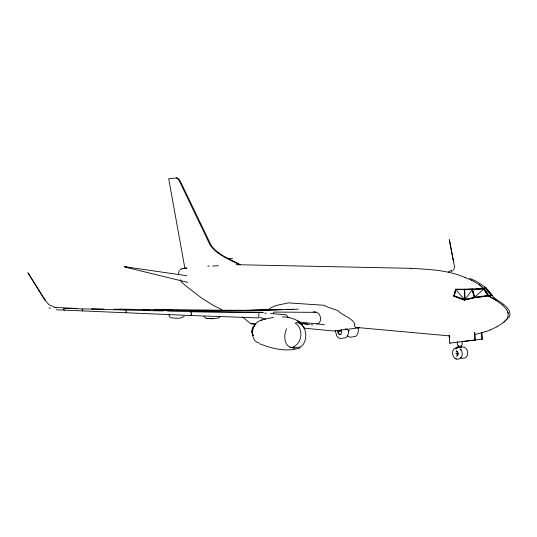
<?xml version="1.0" encoding="UTF-8"?>
<svg xmlns="http://www.w3.org/2000/svg" width="537" height="537" viewBox="0 0 537 537"><rect width="100%" height="100%" fill="white"/><g stroke="black" fill="none" stroke-linecap="round" stroke-linejoin="round"><path stroke-width="0.81" d="M155.844 310.319L155.858 309.903L153.528 310.071M156.562 310.272L156.569 309.856L242.086 310.547M157.328 310.225L157.334 309.809L173.74 310.185L173.733 310.594L171.269 310.54M178.445 274.105L179.251 270.413M117.569 309.701L117.576 309.285L130.813 309.58M457.786 341.451C454.852 348.171 464.935 347.741 461.645 341.351M348.553 330.765C348.6 333.302 348.077 336.061 345.929 337.672L340.33 338.572L338.263 337.699L336.773 335.934L335.236 330.537M213.082 318.756C194.266 317.81 221.815 319.784 219.62 316.776M169.215 314.46L169.074 316.065L170.786 317.736C175.25 318.085 180.445 319.327 184.225 316.313M458.162 354.682L458.088 352.681M455.893 348.238L455.329 348.312M56.392 309.795L190.427 315.508L191.474 314.581L191.588 313.742L191.165 312.487L189.413 311.574L167.47 311.057M455.812 289.624L454.342 295.914L464.512 300.109L464.344 289.591L464.753 289.195L483.495 288.557L472.52 289.51L455.812 289.624L455.537 289.242L464.753 289.195L464.941 299.619L464.512 300.109L453.792 296.27L455.537 289.242L464.344 289.591L464.941 299.619L454.342 295.914L453.792 296.27L455.812 289.624L464.586 299.713M453.698 270.192L454.45 266.889M258.747 312.319L258.921 317.931L190.427 315.508M502.652 305.076L495.691 300.102L488.623 295.914L474.661 297.652L472.614 289.107L464.76 289.584M507.915 317.119L508.197 313.299L506.74 309.735M507.948 317.112L507.156 318.864L503.417 322.596L496.92 326.791M496.148 300.344L491.993 295.236L474.661 297.652L464.941 299.619L472.614 289.107M508.761 317.951C514.104 308.802 499.658 301.955 493.926 297.881M190.763 315.407L191.474 314.581M503.451 322.589L507.19 318.857M454.591 348.379C449.758 351.876 453.94 361.743 460.021 358.595C462.941 356.675 462.719 352.373 461.088 349.674M456.947 356.044L457.839 354.729L457.766 352.728M457.813 355.507L456.591 356.125M180.224 269.628L181.036 269.064M457.819 346.64L455.51 348.171L456.081 348.365M125.598 312.655L126.302 312.044L126.336 311.192L124.906 310.03L63.816 308.379L63.547 309.58L64.527 310.158M126.343 267.211L124.302 266.661L186.782 275.703M267.983 310.077C273.494 304.768 281.247 304.754 288.302 302.875L323.845 305.264L327.63 307.083L337.746 310.527C342.754 315.763 351.722 317.548 354.944 324.153L354.259 325.227L355.138 327.322L449.751 335.934M448.335 272.017L451.698 270.198L452.275 271.084L451.456 271.702M456.584 348.372L458.632 347.298M300.371 347.781C287.221 352.426 272.293 348.755 259.78 343.794M490.2 329.973L496.96 326.785M82.389 310.943L82.886 309.936L81.96 309.144M484.34 287.402L485.643 287.651L491.993 295.236L485.951 288L483.797 288.933L491.993 295.236L485.643 287.651L482.85 285.409L475.889 281.099L469.694 278.347M273.494 317.273C266.567 319.381 257.015 318.777 253.786 326.785C251.43 332.376 252.001 341.68 259.264 343.009M485.951 288L483.528 288.55L485.643 287.651M485.253 331.745L490.234 329.966M299.512 347.09L300.096 346.882A7.686 6.31 -83.6 0 0 303.452 344.069A12.579 10.351 -83.8 0 0 305.05 340.592A14.425 11.881 -83.8 0 0 304.627 329.309C303.244 325.717 300.049 322.65 296.062 322.428M458.256 346.392L458.913 346.211M298.921 347.271L294.122 347.902M474.299 334.752L485.294 331.738M181.003 269.071L182.956 268.54M464.941 299.619L474.527 297.29L488.308 295.457L492.234 295.578L488.657 295.914L483.233 288.181L479.326 284.691L471.748 280.294M464.512 300.109L474.661 297.652M461.001 347.352C466.975 344.882 470.164 354.876 465.418 357.85L462.055 358.36L460.37 357.696M182.929 268.54L186.842 267.862M171.941 310.681L176.653 310.238L244.288 310.352L281.952 309.654M459.31 347.6C458.041 347.949 462.129 347.741 460.404 347.546M460.571 349.788L461.001 349.688L460.478 349.594M449.127 335.075L449.738 343.156L450.14 343.096M474.775 332.551L475.346 339.995L474.936 340.049L474.372 332.611M347.916 330.725L349.486 330.524M359.522 327.778L333.363 331L304.184 328.174M461.699 341.646L482.421 339.102L481.924 332.517M449.738 343.156L475.346 339.995M260.901 320.193L262.163 320.045M482.421 339.102L481.843 339.169L481.34 332.584M246.658 310.675L254.672 310.648M460.31 349.815L460.894 349.735L460.437 349.627M218.371 265.721L212.639 266.023M239.992 310.675L241.455 310.54M316.723 323.871C319.535 324.106 320.609 320.884 320.529 318.602C320.589 314.675 317.595 311.467 313.427 311.708M91.666 308.903L92.559 308.842M457.135 347.754L458.182 347.687M155.824 309.903L157.334 309.809M472.52 289.51L483.756 288.94L474.527 297.29L472.191 289.51L474.104 297.397M298.21 309.198L249.53 310.339L180.546 310.285L118.865 309.111M227.957 258.364L232.534 258.438M249.53 310.339L282.012 309.674M287.006 309.574L293.672 309.44L286.14 309.58M207.785 266.117L209.403 266.084M258.753 312.373L263.076 312.366L189.413 311.574M282.341 316.904C290.967 316.857 300.807 320.253 304.546 328.644M315.884 312.353L273.917 312.064L273.387 312.447L273.588 313.702M190.219 311.755L263.076 312.366M92.337 308.856L103.97 309.043M236.193 264.694L411.033 268.325M113.938 309.198L117.576 309.285M124.906 310.03L163.322 310.957M142.963 309.889L150.192 310.084M264.781 313.118L266.386 313.178M48.914 307.996L50.552 308.063M54.378 307.406L76.966 308.446M410.993 268.332C429.244 269.46 448.053 270.03 465.062 277.508M270.527 313.514L286.261 314.816L288.557 317.931M186.876 268.352L184.862 268.171L168.678 178.714L177.129 177.895L179.036 179.224L180.271 181.17L210.967 245.026C217.794 254.853 229.943 259.129 240.16 264.593M242.482 316.924L250.584 323.623L254.719 323.992M345.15 328.953L347.64 329.174M298.7 321.999L324.435 324.67M207.161 318.32L205.805 318.179L203.899 316.521M250.584 323.623L255.988 324.214M300.21 323.281L309.748 324.455M289.94 347.365L294.719 347.956L290.074 347.311M307.627 324.153L303.15 323.529L305.11 323.804M311.279 324.677L312.809 324.892M290.295 347.365L293.524 347.822M461.082 345.754L461.478 347.238M124.302 266.661L130.014 267.775M125.732 267.231L187.749 282.408M125.859 266.6L126.437 266.882M260.089 317.448L265.614 319.132M456.403 350.909L457.685 351.802M456.081 350.95L457.363 351.849M454.967 358.441L456.376 359.005M290.007 346.895L289.436 346.667A7.713 6.357 -83.5 0 1 286.335 343.7A12.579 10.351 -83.8 0 1 285.08 340.116A14.398 11.841 -83.8 0 1 286.711 328.765M465.029 277.508L471.781 280.294M339.874 331.658L340.485 331.248L340.176 330.127M56.278 307.902L48.921 304.707L44.725 299.706M239.307 264.667C229.098 259.196 216.955 254.914 210.135 245.087L179.459 181.197L178.217 179.251L176.311 177.922M221.781 309.627L213.162 305.331L201.576 298.055L185.352 285.483L181.741 282.261L180.17 279.717M488.657 295.914L495.732 300.096M479.366 284.691L483.266 288.174M502.612 305.083L506.774 309.735M347.103 335.229L348.104 336.397L350.171 337.27L355.742 336.363C358.226 334.45 358.729 330.98 358.139 328.067M483.602 288.537L488.428 295.451M483.166 288.584L487.985 295.504M486.931 293.45L487.777 294.779M486.985 293.464L487.811 294.786M486.837 293.497L487.663 294.826M507.666 311.708L508.163 313.299M453.55 261.922L449.341 239.636L454.49 266.58M341.418 329.745L341.559 332.504A3.477 2.034 82.6 0 1 338.223 333.343L337.484 330.745M337.941 330.691L338.679 333.282A3.477 2.034 82.6 0 0 340.995 334.289M449.59 335.826L449.717 337.444M458.316 345.956L458.39 347.318M218.337 310.399L218.337 310.809M295.041 322.992A12.915 10.653 -83.8 0 1 300.841 335.907A12.915 10.653 -83.8 0 1 292.376 347.251M253.142 335.531A6.437 5.41 -83.4 0 1 254.813 325.442M253.303 335.357A6.182 5.202 -83.4 0 1 252.538 334.054M252.095 332.544A6.182 5.202 -83.4 0 1 252.001 330.94M252.873 327.865A6.182 5.202 -83.4 0 1 254.907 325.664M176.673 310.238L176.673 310.655L176.686 310.238M339.089 330.591C339.465 333.779 340.753 329.013 339.089 330.591M456.101 353.245C456.396 355.601 457.517 352.104 456.101 353.245M300.129 322.925L297.498 320.596L302.438 325.127L300.129 322.925M27.991 272.87L44.94 300.008L27.991 272.87"/></g></svg>
